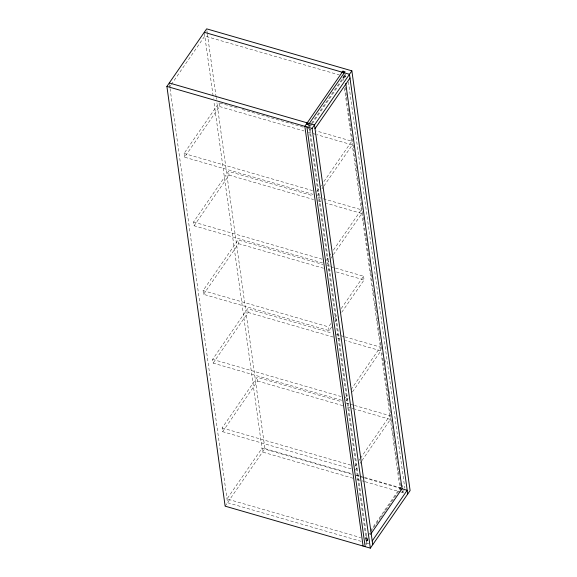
<?xml version="1.0" encoding="UTF-8"?>
<svg xmlns="http://www.w3.org/2000/svg" width="577" height="577" viewBox="0 0 577 577"><rect width="100%" height="100%" fill="white"/><g stroke="black" fill="none" stroke-linecap="round" stroke-linejoin="round"><path stroke-width="0.43" stroke-dasharray="2.88 2.16" d="M169.804 86.709L170.814 85.237M171.326 84.502L204.792 36.041L339.283 74.938M184.561 157.189L184.041 153.453L219.029 102.793L219.548 106.529L184.561 157.189L313.008 194.341M322.521 262.91L194.074 225.766L193.555 222.022L228.55 171.362L313.03 195.791M194.074 225.766L229.069 175.105L228.55 171.362M309.438 126.377L311.176 123.853M311.457 123.449L345.378 74.339M310.325 126.464L311.847 124.264M312.352 123.528L344.808 76.539L346.532 77.037M331.624 326.957L329.085 330.628L203.594 294.335L203.075 290.592L238.063 239.931L322.875 264.461M203.594 294.335L238.582 243.674L238.063 239.931M316.795 191.845L319.333 188.174M319.838 187.438L321.865 184.503M323.892 181.567L351.782 141.185L316.441 130.965M317.314 195.589L319.341 192.646M321.879 188.975L323.401 186.775M323.906 186.039L352.302 144.921L316.961 134.701M341.577 400.258L213.137 363.113L212.617 359.37L247.605 308.709L332.085 333.145M213.137 363.113L248.124 312.453L247.605 308.709M326.308 260.415L328.847 256.743M329.352 256.008L330.873 253.808M333.412 250.137L361.303 209.754L323.372 198.784M327.339 263.422L330.383 259.015M330.888 258.28L332.915 255.344M333.419 254.608L361.822 213.497L326.474 203.27M351.09 468.834L222.65 431.683L222.131 427.946L257.118 377.286L341.598 401.715M222.65 431.683L257.638 381.022L257.118 377.286M329.085 330.628L328.565 326.885L331.104 323.214M334.653 318.078L336.679 315.143M341.245 308.529L363.553 276.224L327.202 265.716M335.172 321.815L338.721 316.679M341.764 312.272L364.073 279.968L363.553 276.224M225.138 506.159L264.901 448.589L216.923 102.814M345.371 397.769L347.397 394.827M350.946 389.691L380.358 347.102L345.017 336.881M346.395 400.77L348.421 397.834M352.482 391.963L380.878 350.845L345.536 340.625M354.884 466.339L356.911 463.403M358.944 460.46L359.954 458.996M360.466 458.261L389.872 415.678L354.53 405.451M355.403 470.075L357.942 466.404M359.969 463.468L361.49 461.268M361.995 460.533L390.391 419.414L355.05 409.194M364.945 538.853L366.979 535.918M370.528 530.782L399.94 488.192L364.592 477.972M365.392 539.589L367.643 536.329M368.148 535.593L370.174 532.658M370.686 531.922L380.322 517.973M380.827 517.237L385.393 510.631M385.898 509.895L400.827 488.279M367.022 539.459L368.039 537.988M368.003 538.925L365.465 542.596L370.131 543.945M367.967 539.452L366.453 541.652L364.375 541.053M404.088 490.277L403.258 491.481L401.873 491.077M308.277 125.656L309.661 126.053M219.895 103.038L238.856 108.526M242.304 109.522L303.509 127.221M307.822 128.469L311.27 129.464M219.548 106.529L304.029 130.965M308.342 132.212L316.102 134.455M184.041 153.453L312.489 190.598M318.201 197.291L322.507 198.538M229.069 175.105L313.549 199.534M317.855 200.782L321.302 201.777M193.555 222.022L322.002 259.167M238.582 243.674L323.394 268.204M328.587 269.704L330.318 270.202M336.377 271.955L364.073 279.968M203.075 290.592L328.565 326.885M336.398 334.386L344.152 336.636M248.124 312.453L333.47 337.134M337.776 338.382L340.365 339.125M212.617 359.37L341.057 396.522M345.911 402.962L353.672 405.205M257.638 381.022L342.983 405.703M347.289 406.951L354.191 408.942M222.131 427.946L350.578 465.091M264.901 448.589L351.977 473.767M356.29 475.015L358.872 475.765M359.738 476.011L401.116 487.983M351.66 474.229L262.001 448.3L227.006 498.961L360.639 537.613M355.966 475.477L363.726 477.72M353.037 478.225L262.513 452.043L213.916 101.812M357.351 479.465L364.246 481.463M365.111 481.708L400.46 491.936M401.145 492.138L404.261 493.032M365.796 540.202L367.181 540.599M361.159 541.349L227.526 502.704L170.027 88.31M365.429 543.851L366.813 544.248L309.178 128.895M348.407 81.819L404.794 488.185M345.342 74.087L345.76 77.087M385.083 360.51L385.335 362.291M389.417 391.711L389.663 393.492M402.407 485.315L402.652 487.096M344.534 74.577L345.032 78.14M402.284 490.753L402.53 492.534M343.553 75.522L344.058 79.164M345.161 87.113L345.789 91.635M345.897 92.457L346.402 96.092M346.525 96.986L346.9 99.655M347.383 103.16L347.642 105.007M348.126 108.505L348.631 112.133M348.746 112.962L349.373 117.484M349.489 118.314L350.116 122.829M350.232 123.666L350.729 127.286M350.845 128.123L351.227 130.849M351.718 134.362L352.215 137.975M352.331 138.819L352.713 141.545M353.196 145.058L353.701 148.671M353.816 149.515L354.812 156.692M355.302 160.211L355.555 162.043M356.045 165.563L356.543 169.169M356.665 170.02L357.04 172.732M357.531 176.259L358.028 179.865M358.144 180.716L359.139 187.886M359.63 191.413L360.127 195.012M360.25 195.87L360.625 198.575M361.115 202.116L361.613 205.708M361.736 206.573L363.092 216.375M363.221 217.269L363.719 220.854M363.835 221.727L364.21 224.424M364.7 227.965L364.952 229.769M365.443 233.317L365.941 236.895M366.063 237.774L366.683 242.246M366.806 243.119L367.426 247.576M367.549 248.471L368.047 252.048M368.169 252.928L368.537 255.611M369.035 259.167L369.525 262.744M369.648 263.624L370.023 266.307M370.521 269.863L371.011 273.433M371.134 274.32L371.631 277.89M371.754 278.785L372.129 281.453M372.619 285.024L372.865 286.805M373.362 290.368L373.86 293.938M373.983 294.825L374.35 297.501M374.848 301.064L375.338 304.634M375.461 305.514L375.959 309.092M376.081 309.972L376.456 312.655M376.947 316.21L377.445 319.788M377.567 320.668L377.942 323.358M378.433 326.907L378.93 330.491M379.053 331.364L380.041 338.511M380.531 342.053L381.029 345.645M381.152 346.51L381.527 349.208M382.017 352.749L382.27 354.559M382.76 358.093L383.258 361.692M383.38 362.551L384.001 367.037M384.123 367.895L384.376 369.713M384.859 373.247L385.364 376.846M385.479 377.704L385.854 380.409M386.345 383.936L386.85 387.542M386.965 388.393L387.34 391.112M387.831 394.632L388.328 398.238M388.451 399.089L388.948 402.696M389.064 403.547L389.446 406.266M389.929 409.785L390.434 413.399M390.557 414.286L391.177 418.743M391.293 419.587L391.668 422.314M392.158 425.826L393.276 433.904M393.391 434.733L393.774 437.467M394.257 440.972L394.762 444.6M394.877 445.43L395.259 448.163M395.743 451.668L396.248 455.296M396.363 456.126L397.358 463.317M397.849 466.815L398.354 470.45M398.462 471.272L398.844 474.02M399.327 477.511L399.587 479.364M400.07 482.855L400.575 486.498M400.69 487.313L401.188 490.876M342.954 77.542L343.329 80.217M344.44 88.238L400.351 491.186M309.301 123.456L309.914 127.914M310.037 128.808L367.542 543.195M308.695 125.404L309.063 128.08M206.905 30.631L207.28 33.307M207.403 34.194L216.058 96.575M216.18 97.47L216.425 99.251M204.381 33.055L213.425 98.249M169.494 84.466L169.905 87.423"/><path stroke-width="0.87" d="M166.897 86.42L206.66 28.85L351.862 70.841L410.103 490.58L370.34 548.15L225.138 506.159L166.897 86.42L312.099 128.411L370.34 548.15M306.495 123.911L308.565 124.517L345.017 71.743L342.94 71.144L304.836 126.313L363.084 546.051M312.099 128.411L351.862 70.841M314.999 128.7L349.994 78.039M370.571 534.316L402.01 488.791L407.196 490.291L372.208 540.959M204.272 32.305L349.474 74.296L407.715 494.035M169.285 82.965L314.487 124.957L372.728 544.695M345.774 83.492L402.039 488.971M342.94 71.144L343.192 72.926M307.224 122.858L307.469 124.639M306.914 126.911L365.154 546.65"/></g></svg>
